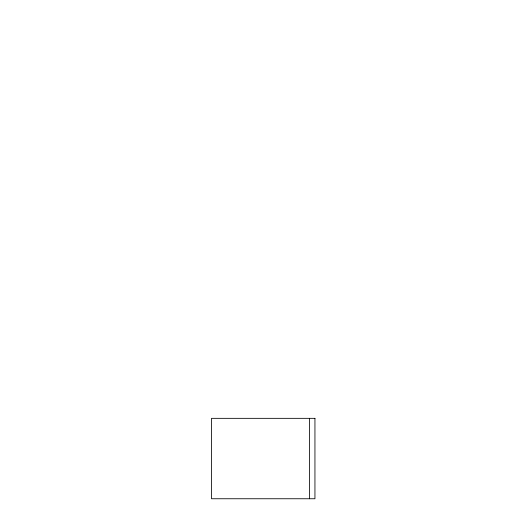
<?xml version="1.0" encoding="UTF-8"?>
<svg xmlns="http://www.w3.org/2000/svg" width="525" height="525" viewBox="0 0 525 525"><rect width="100%" height="100%" fill="white"/><g stroke="black" fill="none" stroke-linecap="round" stroke-linejoin="round"><path stroke-width="0.79" d="M309.606 418.34L309.606 498.75M314.941 418.34L211.503 418.34L211.503 498.75L314.941 498.75L314.941 418.34"/></g></svg>
